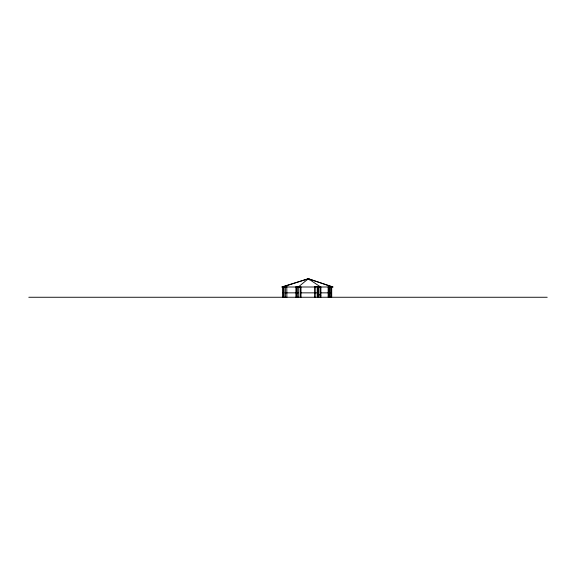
<?xml version="1.0" encoding="UTF-8"?>
<svg xmlns="http://www.w3.org/2000/svg" width="576" height="576" viewBox="0 0 576 576"><rect width="100%" height="100%" fill="white"/><g stroke="black" fill="none" stroke-linecap="round" stroke-linejoin="round"><path stroke-width="0.86" d="M298.296 286.999L308.34 278.741L333.13 286.999L281.65 286.999L308.34 278.741L332.525 286.999M306.914 279.713L308.34 278.741L320.609 286.999M282.6 286.999L308.34 278.741L309.65 279.922M286.877 286.596L284.026 286.596L284.098 297.259M298.289 286.596L295.898 286.596L295.898 297.259M328.673 286.646L328.255 286.646L328.255 297.259M284.227 286.848L282.902 286.848L282.902 297.259M283.075 292.853L284.098 292.853M285.379 292.853L298.217 292.853M300.478 292.853L318.55 292.853M320.306 292.853L330.214 292.853M28.8 297.259L547.2 297.259M318.55 294.61L320.89 295.25M331.704 297.259L331.704 286.848L328.86 286.848L328.86 297.259M331.502 286.848L331.502 297.259M330.487 286.848L330.487 297.259M329.458 286.848L329.458 297.259M329.062 286.848L329.062 297.259M328.32 286.646L328.32 297.259M320.89 297.259L320.89 286.798L317.959 286.798L317.959 297.259M320.018 286.798L320.018 297.259M318.55 286.798L318.55 297.259M318.168 297.259L318.168 286.646L314.546 286.646L314.546 297.259M317.592 286.646L317.592 297.259M315.778 286.646L315.778 297.259M301.003 297.259L301.003 286.898L297.691 286.898L297.691 297.259M300.478 286.898L300.478 297.259M298.822 286.567L298.822 297.259M296.59 286.596L296.59 297.259M286.805 286.596L286.877 297.259M285.379 286.596L285.379 297.259M283.075 286.848L283.075 297.259"/></g></svg>
